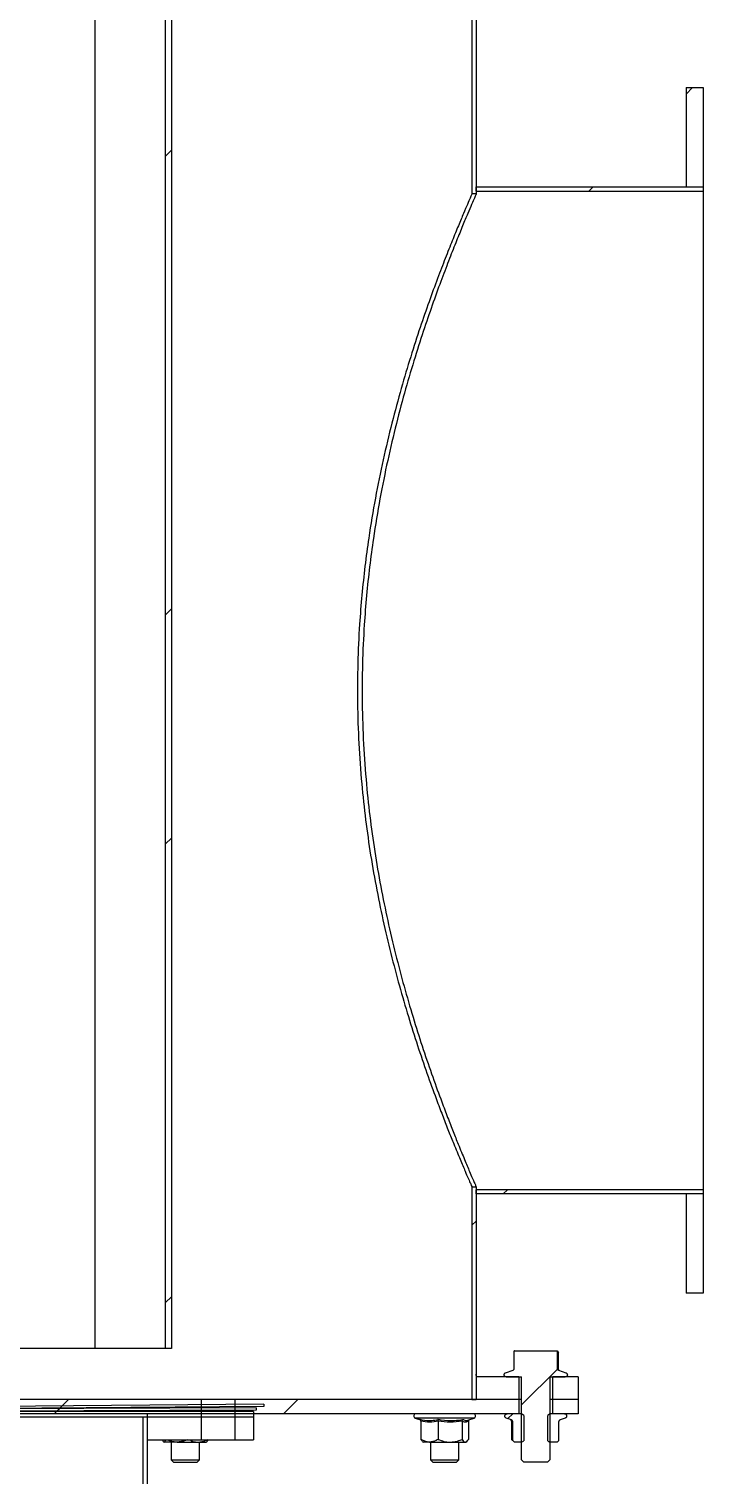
# Model space of a CAD drawing. Header units: millimetres. Extents: x 2 to 418, y 2 to 295.
# Drawn here: x 141.81 to 155.02, y 127.64 to 155.96 of the extents above; entities that cross this region are included whole.
import ezdxf

# ---------------------------------------------------------------- set-up
doc = ezdxf.new("R2010")
doc.units = ezdxf.units.MM

msp = doc.modelspace()

# ---------------------------------------------------------------- hatches: boundary and pattern name
at = {"linetype": 'Continuous', "lineweight": 18}
h = msp.add_hatch(dxfattribs=at)
h.set_pattern_fill('ANSI32', style=0)
h.paths.add_polyline_path([(150.5718, 190.2258), (150.4884, 190.2258), (150.4884, 152.7258), (150.5718, 152.7258)], flags=0)
h = msp.add_hatch(dxfattribs=at)
h.set_pattern_fill('ANSI32', style=0)
h.paths.add_polyline_path([(144.4865, 130.1147), (144.6011, 130.1147), (144.6011, 174.5591), (144.4865, 174.5591)], flags=0)
h = msp.add_hatch(dxfattribs=at)
h.set_pattern_fill('ANSI32', style=0)
h.paths.add_polyline_path([(155.0162, 154.8091), (154.6829, 154.8091), (154.6829, 152.8647), (155.0162, 152.8647)], flags=0)
h = msp.add_hatch(dxfattribs=at)
h.set_pattern_fill('ANSI32', style=0)
h.paths.add_polyline_path([(155.0162, 152.7814), (155.0162, 152.8647), (150.5718, 152.8647), (150.5718, 152.7814)], flags=0)
h = msp.add_hatch(dxfattribs=at)
h.set_pattern_fill('ANSI32', style=0)
h.paths.add_polyline_path([(150.4884, 133.2814), (150.4884, 129.1147), (150.5718, 129.1147), (150.5718, 133.2814)], flags=0)
h = msp.add_hatch(dxfattribs=at)
h.set_pattern_fill('ANSI32', style=0)
h.paths.add_polyline_path([(155.0162, 133.1425), (155.0162, 133.2258), (150.5718, 133.2258), (150.5718, 133.1425)], flags=0)
h = msp.add_hatch(dxfattribs=at)
h.set_pattern_fill('ANSI32', style=0)
h.paths.add_polyline_path([(154.6829, 131.198), (155.0162, 131.198), (155.0162, 133.1425), (154.6829, 133.1425)], flags=0)
h = msp.add_hatch(dxfattribs=at)
h.set_pattern_fill('ANSI31', style=0)
edge = h.paths.add_edge_path(flags=0)
edge.add_spline(control_points=[(151.1464, 129.64), (151.1439, 129.6391), (151.1416, 129.6379), (151.1393, 129.6366), (151.1353, 129.6342), (151.1317, 129.6311), (151.1287, 129.6275), (151.1257, 129.6239), (151.1233, 129.6198), (151.1216, 129.6154), (151.12, 129.6111), (151.1191, 129.6064), (151.119, 129.6017), (151.1189, 129.597), (151.1196, 129.5923), (151.121, 129.5879), (151.1225, 129.5834), (151.1247, 129.5792), (151.1275, 129.5755), (151.1304, 129.5718), (151.1339, 129.5685), (151.1378, 129.566), (151.1417, 129.5634), (151.1461, 129.5615), (151.1506, 129.5604), (151.1539, 129.5595), (151.1573, 129.5591), (151.1606, 129.5591)], knot_values=[0.0000006, 0.0000006, 0.0000006, 0.0000006, 0.0001413, 0.0001413, 0.0001413, 0.0003956, 0.0003956, 0.0003956, 0.00065, 0.00065, 0.00065, 0.0009043, 0.0009043, 0.0009043, 0.0011586, 0.0011586, 0.0011586, 0.0014129, 0.0014129, 0.0014129, 0.0016672, 0.0016672, 0.0016672, 0.0019215, 0.0019215, 0.0019215, 0.002105, 0.002105, 0.002105, 0.002105], weights=[1, 1, 1, 1, 1, 1, 1, 1, 1, 1, 1, 1, 1, 1, 1, 1, 1, 1, 1, 1, 1, 1, 1, 1, 1, 1, 1, 1], degree=3, periodic=0)
edge.add_line((151.1606, 129.5591), (151.4606, 129.5591))
edge.add_line((151.4606, 129.5591), (151.4606, 127.9385))
edge.add_spline(control_points=[(151.4606, 127.9385), (151.4621, 127.937), (151.4636, 127.9355), (151.4651, 127.934), (151.479, 127.9201), (151.4928, 127.9063), (151.5066, 127.8925)], knot_values=[0.0120208, 0.0120208, 0.0120208, 0.0120208, 0.012135, 0.012135, 0.012135, 0.0131918, 0.0131918, 0.0131918, 0.0131918], weights=[1, 1, 1, 1, 1, 1, 1], degree=3, periodic=0)
edge.add_line((151.5066, 127.8925), (151.9702, 127.8925))
edge.add_spline(control_points=[(151.9702, 127.8925), (151.9855, 127.9078), (152.0009, 127.9231), (152.0162, 127.9385)], knot_values=[0.0249813, 0.0249813, 0.0249813, 0.0249813, 0.0261504, 0.0261504, 0.0261504, 0.0261504], weights=[1, 1, 1, 1], degree=3, periodic=0)
edge.add_line((152.0162, 127.9385), (152.0162, 129.5591))
edge.add_line((152.0162, 129.5591), (152.3162, 129.5591))
edge.add_spline(control_points=[(152.3162, 129.5591), (152.3175, 129.5591), (152.3188, 129.5592), (152.3201, 129.5593), (152.3248, 129.5598), (152.3294, 129.561), (152.3336, 129.563), (152.3379, 129.5649), (152.3418, 129.5676), (152.3452, 129.5709), (152.3485, 129.5741), (152.3514, 129.578), (152.3535, 129.5821), (152.3555, 129.5863), (152.3569, 129.5909), (152.3575, 129.5955), (152.3581, 129.6001), (152.3579, 129.6049), (152.3569, 129.6095), (152.356, 129.6141), (152.3542, 129.6185), (152.3518, 129.6225), (152.3493, 129.6265), (152.3462, 129.6301), (152.3426, 129.633), (152.339, 129.636), (152.3348, 129.6384), (152.3304, 129.64)], knot_values=[0.002105, 0.002105, 0.002105, 0.002105, 0.0021759, 0.0021759, 0.0021759, 0.0024302, 0.0024302, 0.0024302, 0.0026845, 0.0026845, 0.0026845, 0.0029388, 0.0029388, 0.0029388, 0.0031931, 0.0031931, 0.0031931, 0.0034475, 0.0034475, 0.0034475, 0.0037018, 0.0037018, 0.0037018, 0.0039561, 0.0039561, 0.0039561, 0.0042098, 0.0042098, 0.0042098, 0.0042098], weights=[1, 1, 1, 1, 1, 1, 1, 1, 1, 1, 1, 1, 1, 1, 1, 1, 1, 1, 1, 1, 1, 1, 1, 1, 1, 1, 1, 1], degree=3, periodic=0)
edge.add_spline(control_points=[(152.3304, 129.64), (152.2806, 129.6581), (152.2308, 129.6762), (152.1809, 129.6944)], knot_values=[0.0217906, 0.0217906, 0.0217906, 0.0217906, 0.0246551, 0.0246551, 0.0246551, 0.0246551], weights=[1, 1, 1, 1], degree=3, periodic=0)
edge.add_spline(control_points=[(152.1809, 129.6944), (152.1786, 129.6952), (152.1764, 129.6963), (152.1744, 129.6976), (152.1712, 129.6996), (152.1683, 129.7022), (152.166, 129.7051), (152.1637, 129.708), (152.1618, 129.7114), (152.1606, 129.7149), (152.1593, 129.7184), (152.1587, 129.7222), (152.1587, 129.7259)], knot_values=[0, 0, 0, 0, 0.0001308, 0.0001308, 0.0001308, 0.0003352, 0.0003352, 0.0003352, 0.0005382, 0.0005382, 0.0005382, 0.0007413, 0.0007413, 0.0007413, 0.0007413], weights=[1, 1, 1, 1, 1, 1, 1, 1, 1, 1, 1, 1, 1], degree=3, periodic=0)
edge.add_line((152.1587, 129.7259), (152.1587, 130.0682))
edge.add_spline(control_points=[(152.1587, 130.0682), (152.1575, 130.0689), (152.1563, 130.0695), (152.1551, 130.0702)], knot_values=[0.0020887, 0.0020887, 0.0020887, 0.0020887, 0.0021635, 0.0021635, 0.0021635, 0.0021635], weights=[1, 1, 1, 1], degree=3, periodic=0)
edge.add_line((152.1551, 130.0702), (151.3218, 130.0702))
edge.add_spline(control_points=[(151.3218, 130.0702), (151.3206, 130.0696), (151.3194, 130.0689), (151.3182, 130.0682)], knot_values=[0.0000004, 0.0000004, 0.0000004, 0.0000004, 0.000075, 0.000075, 0.000075, 0.000075], weights=[1, 1, 1, 1], degree=3, periodic=0)
edge.add_line((151.3182, 130.0682), (151.3182, 129.7259))
edge.add_spline(control_points=[(151.3182, 129.7259), (151.3182, 129.7236), (151.3179, 129.7214), (151.3175, 129.7192), (151.3167, 129.7155), (151.3153, 129.7118), (151.3133, 129.7086), (151.3113, 129.7054), (151.3088, 129.7024), (151.3058, 129.7), (151.3029, 129.6976), (151.2995, 129.6957), (151.2959, 129.6944)], knot_values=[0, 0, 0, 0, 0.0001222, 0.0001222, 0.0001222, 0.0003281, 0.0003281, 0.0003281, 0.000535, 0.000535, 0.000535, 0.0007419, 0.0007419, 0.0007419, 0.0007419], weights=[1, 1, 1, 1, 1, 1, 1, 1, 1, 1, 1, 1, 1], degree=3, periodic=0)
edge.add_spline(control_points=[(151.2959, 129.6944), (151.2461, 129.6762), (151.1962, 129.6581), (151.1464, 129.64)], knot_values=[0.0419093, 0.0419093, 0.0419093, 0.0419093, 0.0448764, 0.0448764, 0.0448764, 0.0448764], weights=[1, 1, 1, 1], degree=3, periodic=0)
h = msp.add_hatch(dxfattribs=at)
h.set_pattern_fill('ANSI32', style=0)
h.paths.add_polyline_path([(151.4051, 129.5591), (150.5718, 129.5591), (150.5718, 129.1147), (151.4051, 129.1147)], flags=0)
h = msp.add_hatch(dxfattribs=at)
h.set_pattern_fill('ANSI32', style=0)
h.paths.add_polyline_path([(152.5718, 129.1147), (152.5718, 129.5591), (152.0718, 129.5591), (152.0718, 129.1147)], flags=0)
h = msp.add_hatch(dxfattribs=at)
h.set_pattern_fill('ANSI32', style=0)
edge = h.paths.add_edge_path(flags=0)
edge.add_line((131.044, 128.8369), (146.2106, 128.8369))
edge.add_line((146.2106, 128.8369), (146.2106, 128.8814))
edge.add_line((146.2106, 128.8814), (131.044, 128.8814))
edge.add_line((131.044, 128.8814), (131.044, 128.8369))
h = msp.add_hatch(dxfattribs=at)
h.set_pattern_fill('ANSI32', style=0)
h.paths.add_polyline_path([(131.0517, 128.8477), (146.2609, 128.9073), (146.2609, 128.9518), (131.0517, 128.8922)], flags=0)
h = msp.add_hatch(dxfattribs=at)
h.set_pattern_fill('ANSI32', style=0)
h.paths.add_polyline_path([(131.075, 128.8586), (146.413, 128.9784), (146.413, 129.0229), (131.075, 128.9031)], flags=0)
h = msp.add_hatch(dxfattribs=at)
h.set_pattern_fill('ANSI32', style=0)
h.paths.add_polyline_path([(145.1829, 128.8369), (145.1829, 129.1147), (139.6829, 129.1147), (139.6829, 128.8369)], flags=0)
h = msp.add_hatch(dxfattribs=at)
h.set_pattern_fill('ANSI32', style=0)
h.paths.add_polyline_path([(151.4051, 128.8369), (151.4051, 129.1147), (145.8495, 129.1147), (145.8495, 128.8369)], flags=0)
h = msp.add_hatch(dxfattribs=at)
h.set_pattern_fill('ANSI32', style=0)
h.paths.add_polyline_path([(152.5718, 128.8369), (152.5718, 129.1147), (152.0718, 129.1147), (152.0718, 128.8369)], flags=0)
h = msp.add_hatch(dxfattribs=at)
h.set_pattern_fill('ANSI32', style=0)
h.paths.add_polyline_path([(144.1273, 117.6591), (144.1273, 128.7702), (144.044, 128.7702), (144.044, 117.6591)], flags=0)
h = msp.add_hatch(dxfattribs=at)
h.set_pattern_fill('ANSI32', style=0)
h.paths.add_polyline_path([(145.1829, 128.8369), (144.1273, 128.8369), (144.1273, 128.7702), (145.1829, 128.7702)], flags=0)
h = msp.add_hatch(dxfattribs=at)
h.set_pattern_fill('ANSI32', style=0)
h.paths.add_polyline_path([(145.1829, 128.7702), (144.1273, 128.7702), (144.1273, 128.3258), (145.1829, 128.3258)], flags=0)
h = msp.add_hatch(dxfattribs=at)
h.set_pattern_fill('ANSI32', style=0)
h.paths.add_polyline_path([(146.2106, 128.7702), (146.2106, 128.8369), (145.8495, 128.8369), (145.8495, 128.7702)], flags=0)
h = msp.add_hatch(dxfattribs=at)
h.set_pattern_fill('ANSI32', style=0)
h.paths.add_polyline_path([(146.2106, 128.3258), (146.2106, 128.7702), (145.8495, 128.7702), (145.8495, 128.3258)], flags=0)
h = msp.add_hatch(dxfattribs=at)
h.set_pattern_fill('ANSI31', style=0)
edge = h.paths.add_edge_path(flags=0)
edge.add_spline(control_points=[(151.2627, 128.7166), (151.2658, 128.7155), (151.2688, 128.714), (151.2715, 128.7121), (151.2747, 128.7099), (151.2777, 128.7072), (151.2801, 128.7041), (151.2824, 128.7011), (151.2842, 128.6978), (151.2855, 128.6944), (151.2867, 128.6909), (151.2874, 128.6871), (151.2874, 128.6834)], knot_values=[0, 0, 0, 0, 0.0001774, 0.0001774, 0.0001774, 0.0003903, 0.0003903, 0.0003903, 0.0005907, 0.0005907, 0.0005907, 0.0007919, 0.0007919, 0.0007919, 0.0007919], weights=[1, 1, 1, 1, 1, 1, 1, 1, 1, 1, 1, 1, 1], degree=3, periodic=0)
edge.add_line((151.2874, 128.6834), (151.2874, 128.311))
edge.add_spline(control_points=[(151.2874, 128.311), (151.2989, 128.3011), (151.3103, 128.2912), (151.3218, 128.2814)], knot_values=[0.0000003, 0.0000003, 0.0000003, 0.0000003, 0.0008165, 0.0008165, 0.0008165, 0.0008165], weights=[1, 1, 1, 1], degree=3, periodic=0)
edge.add_line((151.3218, 128.2814), (151.4606, 128.2814))
edge.add_spline(control_points=[(151.4606, 128.2814), (151.4745, 128.2911), (151.4884, 128.3008), (151.5023, 128.3105)], knot_values=[0.0117234, 0.0117234, 0.0117234, 0.0117234, 0.012639, 0.012639, 0.012639, 0.012639], weights=[1, 1, 1, 1], degree=3, periodic=0)
edge.add_line((151.5023, 128.3105), (151.5023, 128.8063))
edge.add_spline(control_points=[(151.5023, 128.8063), (151.4884, 128.816), (151.4745, 128.8258), (151.4606, 128.8355)], knot_values=[0.0229711, 0.0229711, 0.0229711, 0.0229711, 0.0238791, 0.0238791, 0.0238791, 0.0238791], weights=[1, 1, 1, 1], degree=3, periodic=0)
edge.add_line((151.4606, 128.8355), (151.4606, 128.8369))
edge.add_line((151.4606, 128.8369), (151.1758, 128.8369))
edge.add_spline(control_points=[(151.1758, 128.8369), (151.1745, 128.8369), (151.1731, 128.8368), (151.1718, 128.8367), (151.167, 128.8363), (151.1622, 128.835), (151.1578, 128.833), (151.1535, 128.831), (151.1494, 128.8282), (151.1459, 128.8248), (151.1425, 128.8215), (151.1396, 128.8175), (151.1374, 128.8132), (151.1353, 128.8089), (151.1338, 128.8042), (151.1332, 128.7994), (151.1326, 128.7946), (151.1328, 128.7897), (151.1338, 128.785), (151.1348, 128.7803), (151.1366, 128.7757), (151.1391, 128.7716), (151.1417, 128.7675), (151.1449, 128.7637), (151.1486, 128.7607), (151.1523, 128.7577), (151.1566, 128.7552), (151.1611, 128.7536)], knot_values=[0.0021704, 0.0021704, 0.0021704, 0.0021704, 0.0022435, 0.0022435, 0.0022435, 0.0025057, 0.0025057, 0.0025057, 0.0027679, 0.0027679, 0.0027679, 0.0030302, 0.0030302, 0.0030302, 0.0032924, 0.0032924, 0.0032924, 0.0035546, 0.0035546, 0.0035546, 0.0038168, 0.0038168, 0.0038168, 0.0040791, 0.0040791, 0.0040791, 0.0043407, 0.0043407, 0.0043407, 0.0043407], weights=[1, 1, 1, 1, 1, 1, 1, 1, 1, 1, 1, 1, 1, 1, 1, 1, 1, 1, 1, 1, 1, 1, 1, 1, 1, 1, 1, 1], degree=3, periodic=0)
edge.add_spline(control_points=[(151.1611, 128.7536), (151.195, 128.7412), (151.2289, 128.7289), (151.2627, 128.7166)], knot_values=[0.021237, 0.021237, 0.021237, 0.021237, 0.023183, 0.023183, 0.023183, 0.023183], weights=[1, 1, 1, 1], degree=3, periodic=0)
h = msp.add_hatch(dxfattribs=at)
h.set_pattern_fill('ANSI31', style=0)
edge = h.paths.add_edge_path(flags=0)
edge.add_spline(control_points=[(152.1894, 128.6834), (152.1894, 128.6851), (152.1895, 128.6867), (152.1898, 128.6884), (152.1904, 128.6925), (152.1919, 128.6965), (152.194, 128.7001), (152.1962, 128.7039), (152.1992, 128.7073), (152.2026, 128.7101), (152.206, 128.7129), (152.21, 128.7151), (152.2141, 128.7166)], knot_values=[0, 0, 0, 0, 0.0000896, 0.0000896, 0.0000896, 0.0003178, 0.0003178, 0.0003178, 0.0005585, 0.0005585, 0.0005585, 0.0007985, 0.0007985, 0.0007985, 0.0007985], weights=[1, 1, 1, 1, 1, 1, 1, 1, 1, 1, 1, 1, 1], degree=3, periodic=0)
edge.add_spline(control_points=[(152.2141, 128.7166), (152.248, 128.7289), (152.2818, 128.7412), (152.3157, 128.7536)], knot_values=[0.0417317, 0.0417317, 0.0417317, 0.0417317, 0.043748, 0.043748, 0.043748, 0.043748], weights=[1, 1, 1, 1], degree=3, periodic=0)
edge.add_spline(control_points=[(152.3157, 128.7536), (152.3182, 128.7545), (152.3207, 128.7557), (152.323, 128.757), (152.3271, 128.7595), (152.3309, 128.7627), (152.334, 128.7664), (152.3371, 128.7701), (152.3395, 128.7743), (152.3412, 128.7788), (152.3429, 128.7834), (152.3439, 128.7882), (152.344, 128.793), (152.3441, 128.7978), (152.3433, 128.8027), (152.3419, 128.8073), (152.3404, 128.8119), (152.3381, 128.8162), (152.3351, 128.82), (152.3322, 128.8239), (152.3286, 128.8272), (152.3246, 128.8299), (152.3206, 128.8325), (152.316, 128.8345), (152.3114, 128.8356), (152.308, 128.8365), (152.3045, 128.8369), (152.301, 128.8369)], knot_values=[0.0000006, 0.0000006, 0.0000006, 0.0000006, 0.0001457, 0.0001457, 0.0001457, 0.0004079, 0.0004079, 0.0004079, 0.0006701, 0.0006701, 0.0006701, 0.0009324, 0.0009324, 0.0009324, 0.0011946, 0.0011946, 0.0011946, 0.0014568, 0.0014568, 0.0014568, 0.001719, 0.001719, 0.001719, 0.0019813, 0.0019813, 0.0019813, 0.0021704, 0.0021704, 0.0021704, 0.0021704], weights=[1, 1, 1, 1, 1, 1, 1, 1, 1, 1, 1, 1, 1, 1, 1, 1, 1, 1, 1, 1, 1, 1, 1, 1, 1, 1, 1, 1], degree=3, periodic=0)
edge.add_line((152.301, 128.8369), (152.0162, 128.8369))
edge.add_line((152.0162, 128.8369), (152.0162, 128.8355))
edge.add_spline(control_points=[(152.0162, 128.8355), (152.0023, 128.8258), (151.9884, 128.816), (151.9745, 128.8063)], knot_values=[0.0117226, 0.0117226, 0.0117226, 0.0117226, 0.0126381, 0.0126381, 0.0126381, 0.0126381], weights=[1, 1, 1, 1], degree=3, periodic=0)
edge.add_line((151.9745, 128.8063), (151.9745, 128.3105))
edge.add_spline(control_points=[(151.9745, 128.3105), (151.9884, 128.3008), (152.0023, 128.2911), (152.0162, 128.2814)], knot_values=[0.022972, 0.022972, 0.022972, 0.022972, 0.0238799, 0.0238799, 0.0238799, 0.0238799], weights=[1, 1, 1, 1], degree=3, periodic=0)
edge.add_line((152.0162, 128.2814), (152.1551, 128.2814))
edge.add_spline(control_points=[(152.1551, 128.2814), (152.1665, 128.2912), (152.178, 128.3011), (152.1894, 128.3109)], knot_values=[0.0000003, 0.0000003, 0.0000003, 0.0000003, 0.0008156, 0.0008156, 0.0008156, 0.0008156], weights=[1, 1, 1, 1], degree=3, periodic=0)
edge.add_line((152.1894, 128.3109), (152.1894, 128.6834))

# ---------------------------------------------------------------- linework, layer by layer
at = {"color": 7, "linetype": 'Continuous', "lineweight": 25}
for p, q in [((150.4884, 190.2258), (150.4884, 152.7258)), ((150.5718, 190.2258), (150.5718, 152.7258)), ((143.1074, 130.1147), (143.1074, 174.5591)), ((144.4865, 130.1147), (144.4865, 174.5591)), ((144.6011, 174.5591), (144.6011, 130.1147)), ((154.6829, 154.8091), (155.0162, 154.8091)), ((154.6829, 154.8091), (154.6829, 152.8647)), ((155.0162, 154.8091), (155.0162, 152.8647)), ((150.5718, 152.7258), (150.4884, 152.7258)), ((150.5718, 152.8647), (155.0162, 152.8647)), ((150.5718, 152.7814), (150.5718, 152.8647)), ((150.5718, 152.7814), (155.0162, 152.7814)), ((154.6829, 152.8647), (155.0162, 152.8647)), ((155.0162, 152.8647), (155.0162, 152.7814)), ((155.0162, 152.7814), (155.0162, 133.2258)), ((150.4884, 133.2814), (150.4884, 129.1147)), ((150.4884, 133.2814), (150.5718, 133.2814)), ((150.5718, 133.2814), (150.5718, 129.1147)), ((150.5718, 133.1425), (150.5718, 133.2258)), ((155.0162, 133.2258), (150.5718, 133.2258)), ((155.0162, 133.1425), (150.5718, 133.1425)), ((154.6829, 133.1425), (154.6829, 131.198)), ((155.0162, 133.1425), (154.6829, 133.1425)), ((155.0162, 133.2258), (155.0162, 133.1425)), ((155.0162, 133.1425), (155.0162, 131.198)), ((155.0162, 131.198), (154.6829, 131.198)), ((143.1074, 130.1147), (139.8495, 130.1147)), ((144.4865, 130.1147), (143.1074, 130.1147)), ((144.6011, 130.1147), (144.4865, 130.1147)), ((151.3218, 130.0702), (151.3182, 130.0682)), ((151.3182, 129.7259), (151.3182, 130.0682)), ((151.3218, 130.0702), (152.1551, 130.0702)), ((152.1587, 130.0682), (152.1551, 130.0702)), ((152.1587, 130.0682), (152.1587, 129.7259)), ((152.1587, 130.0682), (152.1829, 130.033)), ((152.1829, 129.7052), (152.1829, 130.033)), ((152.1587, 129.7259), (152.1829, 129.7052)), ((150.5718, 129.5591), (150.5718, 129.1147)), ((151.4051, 129.5591), (150.5718, 129.5591)), ((151.1464, 129.64), (151.2959, 129.6944)), ((151.1606, 129.5591), (151.4606, 129.5591)), ((151.4051, 129.5591), (151.4051, 129.1147)), ((151.4606, 127.9385), (151.4606, 129.5591)), ((152.0162, 129.5591), (152.3162, 129.5591)), ((152.0162, 129.5591), (152.0162, 127.9385)), ((152.0718, 129.1147), (152.0718, 129.5591)), ((152.5718, 129.5591), (152.0718, 129.5591)), ((152.1809, 129.6944), (152.3304, 129.64)), ((152.5718, 129.5591), (152.5718, 129.1147)), ((146.2106, 128.8814), (131.044, 128.8814)), ((146.2609, 128.9518), (131.0517, 128.8922)), ((146.2609, 128.9073), (131.0517, 128.8477)), ((146.413, 129.0229), (131.075, 128.9031)), ((146.413, 128.9784), (131.075, 128.8586)), ((145.1829, 129.1147), (139.6829, 129.1147)), ((145.1829, 129.1147), (145.1829, 128.8369)), ((145.8495, 129.1147), (145.1829, 129.1147)), ((145.8495, 128.8369), (145.8495, 129.1147)), ((151.4051, 129.1147), (145.8495, 129.1147)), ((146.2106, 128.8814), (146.2106, 128.8369)), ((146.2609, 128.9518), (146.2609, 128.9073)), ((146.413, 129.0229), (146.413, 128.9784)), ((150.4884, 129.1147), (150.5718, 129.1147)), ((151.4051, 129.1147), (150.5718, 129.1147)), ((151.4051, 129.1147), (151.4051, 128.8369)), ((151.4606, 129.1147), (151.4051, 129.1147)), ((152.0718, 129.1147), (152.0162, 129.1147)), ((152.0718, 128.8369), (152.0718, 129.1147)), ((152.5718, 129.1147), (152.0718, 129.1147)), ((152.5718, 129.1147), (152.5718, 128.8369)), ((144.044, 128.7702), (112.544, 128.7702)), ((146.2106, 128.8369), (131.044, 128.8369)), ((145.1829, 128.8369), (139.6829, 128.8369)), ((144.044, 128.7702), (144.044, 117.6591)), ((144.1273, 128.7702), (144.044, 128.7702)), ((144.1273, 128.8369), (144.1273, 128.7702)), ((145.1829, 128.8369), (144.1273, 128.8369)), ((145.1829, 128.7702), (144.1273, 128.7702)), ((144.1273, 128.7702), (144.1273, 128.3258)), ((144.1273, 128.7702), (144.1273, 117.6591)), ((145.1829, 128.8369), (145.1829, 128.7702)), ((145.8495, 128.8369), (145.1829, 128.8369)), ((145.8495, 128.7702), (145.1829, 128.7702)), ((145.1829, 128.7702), (145.1829, 128.3258)), ((145.8495, 128.7702), (145.8495, 128.8369)), ((146.2106, 128.8369), (145.8495, 128.8369)), ((151.4051, 128.8369), (145.8495, 128.8369)), ((146.2106, 128.7702), (145.8495, 128.7702)), ((145.8495, 128.3258), (145.8495, 128.7702)), ((146.2106, 128.8369), (146.2106, 128.7702)), ((146.2106, 128.7702), (146.2106, 128.3258)), ((149.3765, 128.7536), (149.4805, 128.7158)), ((149.4891, 128.6937), (149.4891, 128.3369)), ((149.8293, 128.6937), (149.8293, 128.3369)), ((150.294, 128.6937), (150.294, 128.3369)), ((150.409, 128.7091), (150.5311, 128.7536)), ((150.4186, 128.6937), (150.4186, 128.3369)), ((151.2627, 128.7166), (151.1611, 128.7536)), ((151.4606, 128.8369), (151.1758, 128.8369)), ((151.2874, 128.6834), (151.2614, 128.6937)), ((151.2614, 128.6937), (151.2614, 128.3369)), ((151.2874, 128.311), (151.2874, 128.6834)), ((151.4606, 128.8355), (151.4606, 128.8369)), ((151.5023, 128.8063), (151.4606, 128.8355)), ((151.5023, 128.8063), (151.5023, 128.3105)), ((152.0162, 128.8355), (151.9745, 128.8063)), ((151.9745, 128.3105), (151.9745, 128.8063)), ((152.0162, 128.8369), (152.0162, 128.8355)), ((152.301, 128.8369), (152.0162, 128.8369)), ((152.5718, 128.8369), (152.0718, 128.8369)), ((152.1894, 128.3109), (152.1894, 128.6834)), ((152.3157, 128.7536), (152.2141, 128.7166)), ((144.1273, 128.3258), (145.1829, 128.3258)), ((145.1829, 128.3258), (145.8495, 128.3258)), ((145.8495, 128.3258), (146.2106, 128.3258)), ((149.522, 128.2944), (149.5372, 128.2814)), ((150.3705, 128.2814), (150.3856, 128.2944)), ((151.2874, 128.311), (151.3218, 128.2814)), ((151.4606, 128.2814), (151.5023, 128.3105)), ((151.9745, 128.3105), (152.0162, 128.2814)), ((152.1551, 128.2814), (152.1894, 128.3109)), ((144.7123, 128.2814), (144.4586, 128.2814)), ((144.594, 128.2814), (144.594, 127.9385)), ((144.7123, 128.2814), (145.1254, 128.2814)), ((145.1254, 128.2814), (145.2884, 128.2814)), ((145.1495, 127.9385), (145.1495, 128.2814)), ((149.6592, 128.2814), (149.5372, 128.2814)), ((149.6592, 128.2814), (150.0617, 128.2814)), ((149.6761, 128.2814), (149.6761, 127.9385)), ((150.0617, 128.2814), (150.3563, 128.2814)), ((150.2316, 127.9385), (150.2316, 128.2814)), ((150.3563, 128.2814), (150.3705, 128.2814)), ((151.4606, 128.2814), (151.3218, 128.2814)), ((152.1551, 128.2814), (152.0162, 128.2814)), ((144.594, 127.9385), (144.64, 127.8925)), ((144.594, 127.9385), (145.1284, 127.9385)), ((144.64, 127.8925), (145.0859, 127.8925)), ((145.0859, 127.8925), (145.1035, 127.8925)), ((145.1035, 127.8925), (145.1495, 127.9385)), ((145.1284, 127.9385), (145.1495, 127.9385)), ((149.6761, 127.9385), (149.7221, 127.8925)), ((149.6761, 127.9385), (150.1503, 127.9385)), ((149.7221, 127.8925), (150.1177, 127.8925)), ((150.1177, 127.8925), (150.1856, 127.8925)), ((150.1503, 127.9385), (150.2316, 127.9385)), ((150.1856, 127.8925), (150.2316, 127.9385)), ((151.5066, 127.8925), (151.4606, 127.9385)), ((151.9702, 127.8925), (151.5066, 127.8925)), ((152.0162, 127.9385), (151.9702, 127.8925))]:
    msp.add_line(p, q, dxfattribs=at)
at = {"color": 8, "linetype": 'Continuous', "lineweight": 25}
for p, q in [((149.5456, 128.7536), (149.3765, 128.7536)), ((150.5311, 128.7536), (149.5456, 128.7536))]:
    msp.add_line(p, q, dxfattribs=at)
at = {"color": 7, "linetype": 'Continuous', "lineweight": 25}
for centre, radius, start, end in [((150.5316, 129.6008), 0.0417, 344.43966, 15.56034), ((149.3912, 128.7939), 0.043, 90, 250), ((150.5164, 128.7939), 0.043, 290, 90)]:
    msp.add_arc(centre, radius, start, end, dxfattribs=at)
for points, knots in [([(150.4884, 152.7258), (150.4867, 152.7219), (150.4833, 152.714), (150.454, 152.6469), (150.4031, 152.5299), (150.3258, 152.3493), (150.2261, 152.1121), (150.1056, 151.8184), (149.9676, 151.472), (149.8143, 151.0724), (149.6488, 150.6208), (149.4717, 150.1106), (149.2882, 149.5452), (149.1013, 148.9197), (148.919, 148.245), (148.7476, 147.5261), (148.5942, 146.7735), (148.4767, 146.0732), (148.391, 145.4365), (148.3305, 144.8727), (148.2801, 144.2381), (148.2479, 143.5325), (148.2421, 142.7508), (148.2677, 141.9627), (148.3227, 141.1966), (148.4025, 140.4661), (148.5025, 139.7679), (148.6233, 139.085), (148.7635, 138.4133), (148.9193, 137.7632), (149.0884, 137.1339), (149.265, 136.5374), (149.448, 135.967), (149.6316, 135.4338), (149.7921, 134.9949), (149.9253, 134.6449), (150.0336, 134.3687), (150.1476, 134.0856), (150.26, 133.8137), (150.3505, 133.6), (150.4124, 133.4559), (150.4524, 133.3637), (150.4821, 133.2959), (150.4861, 133.2866), (150.4884, 133.2814)], [0, 0, 0, 0, 0.0203019, 0.0407053, 0.0647421, 0.0887796, 0.1134751, 0.1381716, 0.1629939, 0.1878171, 0.2132604, 0.2387043, 0.2654518, 0.2921992, 0.3196901, 0.3471798, 0.3744023, 0.4016228, 0.4203934, 0.4391828, 0.457952, 0.482917, 0.5078817, 0.5336645, 0.5594481, 0.5830714, 0.6066958, 0.6309287, 0.6551627, 0.6803028, 0.7054437, 0.7312051, 0.7569667, 0.7841668, 0.8113661, 0.830037, 0.8487237, 0.8673935, 0.8941573, 0.9209197, 0.9393699, 0.9578382, 0.9762877, 1, 1, 1, 1]), ([(150.5718, 152.7258), (150.57, 152.7218), (150.5666, 152.7139), (150.5371, 152.6462), (150.4861, 152.5284), (150.4089, 152.3471), (150.3092, 152.1092), (150.1889, 151.8148), (150.0512, 151.4676), (149.8983, 151.067), (149.7331, 150.6145), (149.5566, 150.1034), (149.3738, 149.5372), (149.1876, 148.9109), (149.0062, 148.2354), (148.8358, 147.516), (148.6833, 146.763), (148.5667, 146.0627), (148.4818, 145.426), (148.4218, 144.8623), (148.3719, 144.2277), (148.3402, 143.5222), (148.3349, 142.7405), (148.3608, 141.9524), (148.4159, 141.1863), (148.4957, 140.4556), (148.5957, 139.757), (148.7164, 139.0738), (148.8564, 138.402), (149.0119, 137.7519), (149.1805, 137.1226), (149.3565, 136.5263), (149.5389, 135.9565), (149.7218, 135.424), (149.8814, 134.986), (150.0139, 134.6369), (150.1215, 134.3615), (150.2348, 134.0793), (150.3463, 133.8086), (150.436, 133.5961), (150.4972, 133.4531), (150.5367, 133.3618), (150.5656, 133.2954), (150.5696, 133.2864), (150.5718, 133.2814)], [0, 0, 0, 0, 0.0204153, 0.0409338, 0.0649863, 0.0890395, 0.1137511, 0.1384638, 0.1633021, 0.1881414, 0.2136017, 0.2390626, 0.2658139, 0.292565, 0.3200606, 0.3475549, 0.3747666, 0.4019764, 0.420739, 0.4395204, 0.4582816, 0.4832494, 0.5082169, 0.5340011, 0.5597861, 0.5834323, 0.6070797, 0.6313362, 0.655594, 0.6807529, 0.7059127, 0.7316944, 0.7574763, 0.7846747, 0.8118723, 0.8305425, 0.8492284, 0.8678974, 0.8946509, 0.9214031, 0.9398455, 0.9583061, 0.9767478, 1, 1, 1, 1]), ([(151.2959, 129.6944), (151.2994, 129.696), (151.3063, 129.6994), (151.3138, 129.7083), (151.3177, 129.7176), (151.318, 129.7236), (151.3182, 129.7259)], [0, 0, 0, 0, 0.2784229, 0.5568924, 0.8340065, 1, 1, 1, 1]), ([(152.1587, 129.7259), (152.1591, 129.7222), (152.1598, 129.7147), (152.1656, 129.7047), (152.173, 129.6978), (152.1787, 129.6954), (152.1809, 129.6944)], [0, 0, 0, 0, 0.2735202, 0.5469669, 0.8222872, 1, 1, 1, 1]), ([(151.1606, 129.5591), (151.1573, 129.5594), (151.1492, 129.56), (151.1374, 129.5653), (151.1269, 129.575), (151.1203, 129.5876), (151.1182, 129.6017), (151.1209, 129.6157), (151.1281, 129.628), (151.1373, 129.636), (151.144, 129.6389), (151.1464, 129.64)], [0, 0, 0, 0, 0.0871855, 0.2079462, 0.3287068, 0.4494675, 0.5702282, 0.6909889, 0.8117496, 0.9325103, 1, 1, 1, 1]), ([(152.1829, 129.7052), (152.1831, 129.7014), (152.1833, 129.697), (152.1853, 129.6932), (152.1856, 129.6927)], [0, 0, 0, 0, 0.8523846, 1, 1, 1, 1]), ([(152.3304, 129.64), (152.3347, 129.6379), (152.3432, 129.6339), (152.3524, 129.6229), (152.3577, 129.6097), (152.3583, 129.5954), (152.3542, 129.5818), (152.3457, 129.5703), (152.334, 129.5623), (152.3235, 129.5593), (152.3175, 129.5592), (152.3162, 129.5591)], [0, 0, 0, 0, 0.1205164, 0.2413095, 0.3621027, 0.4828959, 0.603689, 0.7244822, 0.8452754, 0.9660685, 1, 1, 1, 1]), ([(149.4629, 128.7284), (149.4786, 128.7246), (149.557, 128.7055), (149.6791, 128.696), (149.7816, 128.7192), (149.8223, 128.7284)], [0, 0, 0, 0, 0.1305234, 0.6552334, 1, 1, 1, 1]), ([(149.4891, 128.6937), (149.4887, 128.6974), (149.4879, 128.7048), (149.4822, 128.7148), (149.4739, 128.7231), (149.4668, 128.727), (149.463, 128.7284), (149.4629, 128.7284)], [0, 0, 0, 0, 0.2361125, 0.4712563, 0.7322305, 0.9938734, 1, 1, 1, 1]), ([(149.8293, 128.6937), (149.7735, 128.6829), (149.6601, 128.6608), (149.5467, 128.6826), (149.4891, 128.6937)], [0, 0, 0, 0, 0.4922436, 1, 1, 1, 1]), ([(149.8223, 128.7284), (149.8434, 128.7246), (149.9492, 128.7055), (150.1152, 128.696), (150.257, 128.7192), (150.3132, 128.7284)], [0, 0, 0, 0, 0.13052335, 0.6552334, 1, 1, 1, 1]), ([(149.8293, 128.6937), (149.8292, 128.6974), (149.829, 128.7048), (149.8275, 128.7148), (149.8252, 128.7231), (149.8233, 128.727), (149.8223, 128.7284), (149.8223, 128.7284)], [0, 0, 0, 0, 0.23611253, 0.4712563, 0.73223051, 0.99387337, 1, 1, 1, 1]), ([(150.294, 128.6937), (150.2178, 128.6829), (150.0629, 128.6608), (149.908, 128.6826), (149.8293, 128.6937)], [0, 0, 0, 0, 0.4922436, 1, 1, 1, 1]), ([(150.294, 128.6937), (150.2943, 128.6974), (150.2949, 128.7048), (150.2991, 128.7148), (150.3051, 128.7231), (150.3104, 128.727), (150.3131, 128.7284), (150.3132, 128.7284)], [0, 0, 0, 0, 0.2361125, 0.4712563, 0.7322305, 0.9938734, 1, 1, 1, 1]), ([(150.4186, 128.6937), (150.3981, 128.6829), (150.3566, 128.6608), (150.3151, 128.6826), (150.294, 128.6937)], [0, 0, 0, 0, 0.4922436, 1, 1, 1, 1]), ([(150.3975, 128.7059), (150.3978, 128.7058), (150.4013, 128.7052), (150.405, 128.708), (150.4084, 128.7107)], [0, 0, 0, 0, 0.0665476, 1, 1, 1, 1]), ([(150.4272, 128.7158), (150.4267, 128.7152), (150.4235, 128.7122), (150.4198, 128.7046), (150.419, 128.6974), (150.4186, 128.6937)], [0, 0, 0, 0, 0.0954025, 0.5467715, 1, 1, 1, 1]), ([(151.1611, 128.7536), (151.1568, 128.7557), (151.148, 128.7599), (151.1385, 128.7712), (151.133, 128.7848), (151.1324, 128.7995), (151.1367, 128.8136), (151.1454, 128.8254), (151.1575, 128.8337), (151.1683, 128.8367), (151.1745, 128.8369), (151.1758, 128.8369)], [0, 0, 0, 0, 0.1205247, 0.2413179, 0.3621111, 0.4829043, 0.6036975, 0.7244906, 0.8452838, 0.966077, 1, 1, 1, 1]), ([(151.2614, 128.6937), (151.261, 128.6974), (151.2602, 128.7048), (151.2543, 128.7148), (151.2458, 128.7231), (151.2385, 128.727), (151.2346, 128.7284), (151.2346, 128.7284)], [0, 0, 0, 0, 0.2361125, 0.4712563, 0.7322305, 0.9938734, 1, 1, 1, 1]), ([(151.2874, 128.6834), (151.287, 128.6871), (151.2862, 128.6946), (151.2804, 128.7046), (151.2724, 128.7123), (151.2657, 128.7152), (151.2627, 128.7166)], [0, 0, 0, 0, 0.25358052, 0.50656415, 0.77519624, 1, 1, 1, 1]), ([(152.2141, 128.7166), (152.2101, 128.7147), (152.2021, 128.7109), (152.1935, 128.7007), (152.1898, 128.6909), (152.1895, 128.6851), (152.1894, 128.6834)], [0, 0, 0, 0, 0.3003994, 0.60130307, 0.88632435, 1, 1, 1, 1]), ([(152.301, 128.8369), (152.3045, 128.8367), (152.3128, 128.8361), (152.325, 128.8305), (152.3358, 128.8206), (152.3426, 128.8075), (152.3448, 128.793), (152.342, 128.7785), (152.3346, 128.7659), (152.3251, 128.7576), (152.3182, 128.7546), (152.3157, 128.7536)], [0, 0, 0, 0, 0.0871939, 0.2079546, 0.3287153, 0.449476, 0.5702366, 0.6909973, 0.811758, 0.9325187, 1, 1, 1, 1]), ([(144.4314, 128.3258), (144.4349, 128.3155), (144.4435, 128.2903), (144.4529, 128.2815), (144.4585, 128.2814), (144.4586, 128.2814)], [0, 0, 0, 0, 0.4024324, 0.9841517, 1, 1, 1, 1]), ([(144.4586, 128.2814), (144.463, 128.2835), (144.472, 128.2879), (144.4812, 128.3093), (144.4859, 128.3241), (144.4864, 128.3258)], [0, 0, 0, 0, 0.4615179, 0.9397175, 1, 1, 1, 1]), ([(144.7123, 128.2814), (144.7072, 128.2814), (144.6451, 128.2822), (144.5777, 128.2985), (144.5203, 128.3238), (144.5156, 128.3258)], [0, 0, 0, 0, 0.0758304, 0.9256088, 1, 1, 1, 1]), ([(144.908, 128.3258), (144.898, 128.3214), (144.8359, 128.2942), (144.7686, 128.2872), (144.7123, 128.2814)], [0, 0, 0, 0, 0.1620113, 1, 1, 1, 1]), ([(144.96, 128.3258), (144.9814, 128.3155), (145.0335, 128.2903), (145.0906, 128.2815), (145.1245, 128.2814), (145.1254, 128.2814)], [0, 0, 0, 0, 0.4024324, 0.9841517, 1, 1, 1, 1]), ([(145.1254, 128.2814), (145.1521, 128.2835), (145.2064, 128.2879), (145.2623, 128.3093), (145.2911, 128.3241), (145.2944, 128.3258)], [0, 0, 0, 0, 0.4615179, 0.9397175, 1, 1, 1, 1]), ([(145.3162, 128.3369), (145.3114, 128.3223), (145.3014, 128.2926), (145.2906, 128.2815), (145.285, 128.2814), (145.2848, 128.2814)], [0, 0, 0, 0, 0.4843396, 0.986324, 1, 1, 1, 1]), ([(149.6592, 128.2814), (149.6553, 128.2814), (149.6078, 128.2821), (149.5495, 128.3016), (149.4991, 128.331), (149.4891, 128.3369)], [0, 0, 0, 0, 0.0666948, 0.8140978, 1, 1, 1, 1]), ([(149.5225, 128.2949), (149.5147, 128.3026), (149.5033, 128.3138), (149.4925, 128.3313), (149.4891, 128.3369)], [0, 0, 0, 0, 0.6840237, 1, 1, 1, 1]), ([(149.8293, 128.3369), (149.8149, 128.3284), (149.7609, 128.2966), (149.7022, 128.2878), (149.6592, 128.2814)], [0, 0, 0, 0, 0.2661302, 1, 1, 1, 1]), ([(149.8293, 128.3369), (149.8654, 128.3223), (149.939, 128.2926), (150.0194, 128.2815), (150.0606, 128.2814), (150.0617, 128.2814)], [0, 0, 0, 0, 0.4843396, 0.986324, 1, 1, 1, 1]), ([(150.0617, 128.2814), (150.0942, 128.2835), (150.1604, 128.2878), (150.2374, 128.3127), (150.2813, 128.3314), (150.294, 128.3369)], [0, 0, 0, 0, 0.4062935, 0.8272725, 1, 1, 1, 1]), ([(150.294, 128.3369), (150.3037, 128.3223), (150.3234, 128.2926), (150.345, 128.2815), (150.356, 128.2814), (150.3563, 128.2814)], [0, 0, 0, 0, 0.4843396, 0.986324, 1, 1, 1, 1]), ([(150.3563, 128.2814), (150.365, 128.2835), (150.3828, 128.2878), (150.4034, 128.3127), (150.4151, 128.3314), (150.4186, 128.3369)], [0, 0, 0, 0, 0.4062935, 0.8272725, 1, 1, 1, 1]), ([(151.2874, 128.311), (151.2842, 128.3138), (151.2754, 128.3216), (151.2668, 128.331), (151.2614, 128.3369)], [0, 0, 0, 0, 0.36648486, 1, 1, 1, 1])]:
    msp.add_open_spline(points, degree=3, knots=knots, dxfattribs=at)
at = {"color": 8, "linetype": 'Continuous', "lineweight": 25}
msp.add_open_spline([(150.3132, 128.7284), (150.3187, 128.7245), (150.3458, 128.705), (150.3746, 128.7055), (150.3975, 128.7059)], degree=3, knots=[0, 0, 0, 0, 0.20084654, 1, 1, 1, 1], dxfattribs=at)

doc.saveas('drawing.dxf')
